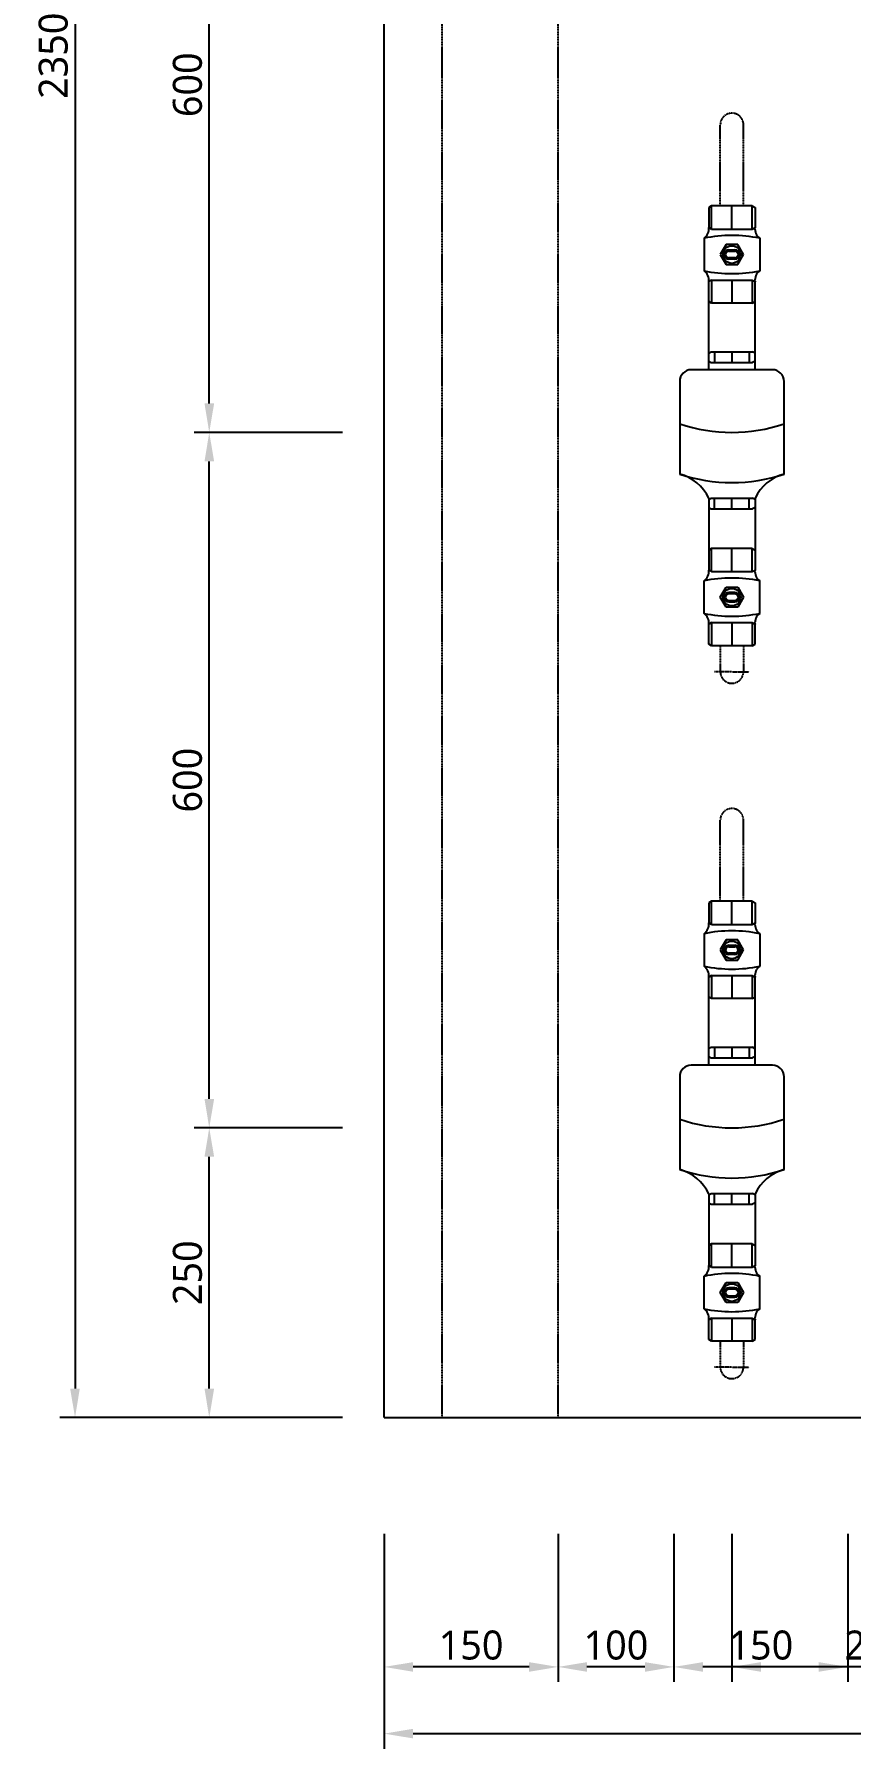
# Model space of a CAD drawing. Header units: millimetres. Extents: x -9013 to 516, y -36629 to 6082.
# Drawn here: x -5599 to -4895, y -32721 to -31242 of the extents above; entities that cross this region are included whole.
import ezdxf

# ---------------------------------------------------------------- set-up
doc = ezdxf.new("R2010")
doc.units = ezdxf.units.MM
doc.header["$LTSCALE"] = 0.05
for name, pattern in [('CENTER', [50.8, 31.75, -6.35, 6.35, -6.35]), ('CENTER2', [28.575, 19.05, -3.175, 3.175, -3.175]), ('DASHDOT', [0.618421, 0.309211, -0.154605, 0, -0.154605])]:
    doc.linetypes.add(name, pattern=pattern)
doc.layers.get('0').update_dxf_attribs({"lineweight": 18})
doc.layers.get('Defpoints').update_dxf_attribs({"color": 140, "lineweight": 18})
for name, color, linetype in [('1CO', 4, 'Continuous'), ('2CONC', 4, 'Continuous'), ('HVAL___2CO', 7, 'Continuous'), ('HWAT__3CO', 1, 'Continuous'), ('HWAT___1DD', 4, 'DASHDOT'), ('HWAT___5CS', 3, 'CENTER2')]:
    doc.layers.add(name, color=color, linetype=linetype)
doc.layers.add('G-Anno-Std-Cntr', color=1, linetype='CENTER2', lineweight=18)
doc.styles.add('trebuchet_MS', font='trebuc.ttf')
doc.dimstyles.new('MGP', dxfattribs={"dimtxt": 2.5, "dimasz": 2.5, "dimexe": 1.25, "dimexo": 0.625, "dimtad": 1, "dimdec": 0, "dimtxsty": 'trebuchet_MS', "dimcen": 2.5, "dimclrt": 7, "dimadec": 0, "dimazin": 0, "dimtfac": 1, "dimtdec": 0, "dimtmove": 0, "dimatfit": 3, "dimfxl": 1.148294, "dimfxlon": 1, "dimarcsym": 2})

# ---------------------------------------------------------------- blocks, each defined once
blk = doc.blocks.new('*D673')
at = {"color": 0, "lineweight": -2, "transparency": 16777216}
for p, q in [((-5297.5, -32593.2), (-5297.5, -32721)), ((-3182.5, -32593.2), (-3182.5, -32721)), ((-5272.5, -32708), (-3207.5, -32708))]:
    blk.add_line(p, q, dxfattribs=at)
at = {"color": 0, "transparency": 16777216}
for points in [[(-5272.5, -32703.8), (-5272.5, -32712.1), (-5297.5, -32708)], [(-3207.5, -32703.8), (-3207.5, -32712.1), (-3182.5, -32708)]]:
    blk.add_solid(points, dxfattribs=at)
at = {"layer": 'Defpoints', "color": 0, "transparency": 16777216}
for p in [(-3182.5, -32376), (-5297.5, -32407.8), (-3182.5, -32708)]:
    blk.add_point(p, dxfattribs=at)
at = {"color": 7, "transparency": 16777216, "insert": (-4240, -32689.3), "char_height": 25, "attachment_point": 5, "style": 'trebuchet_MS'}
blk.add_mtext('2115', dxfattribs=at)
blk = doc.blocks.new('*D674')
at = {"color": 0, "lineweight": -2, "transparency": 16777216}
for p, q in [((-5449.4, -30085.3), (-5577.2, -30085.3)), ((-5564.2, -30110.3), (-5564.2, -32410.3)), ((-5449.4, -32435.3), (-5577.2, -32435.3))]:
    blk.add_line(p, q, dxfattribs=at)
at = {"color": 0, "transparency": 16777216}
for points in [[(-5568.4, -30110.3), (-5560.1, -30110.3), (-5564.2, -30085.3)], [(-5568.4, -32410.3), (-5560.1, -32410.3), (-5564.2, -32435.3)]]:
    blk.add_solid(points, dxfattribs=at)
at = {"layer": 'Defpoints', "color": 0, "transparency": 16777216}
for p in [(-5197.5, -30085.3), (-5564.2, -32435.3), (-5197.5, -32435.3)]:
    blk.add_point(p, dxfattribs=at)
at = {"color": 7, "transparency": 16777216, "insert": (-5582.9, -31260.3), "char_height": 25, "attachment_point": 5, "rotation": 90, "style": 'trebuchet_MS'}
blk.add_mtext('2350', dxfattribs=at)
blk = doc.blocks.new('*D708')
at = {"color": 0, "lineweight": -2, "transparency": 16777216}
for p, q in [((-5333.5, -32185.3), (-5461.4, -32185.3)), ((-5448.4, -32410.3), (-5448.4, -32210.3)), ((-5333.5, -32435.3), (-5461.4, -32435.3))]:
    blk.add_line(p, q, dxfattribs=at)
at = {"color": 0, "transparency": 16777216}
for points in [[(-5452.5, -32210.3), (-5444.2, -32210.3), (-5448.4, -32185.3)], [(-5452.5, -32410.3), (-5444.2, -32410.3), (-5448.4, -32435.3)]]:
    blk.add_solid(points, dxfattribs=at)
at = {"layer": 'Defpoints', "color": 0, "transparency": 16777216}
for p in [(-5448.4, -32185.3), (-4997.5, -32185.3), (-5172.3, -32435.3)]:
    blk.add_point(p, dxfattribs=at)
at = {"color": 7, "transparency": 16777216, "insert": (-5467.1, -32310.3), "char_height": 25, "attachment_point": 5, "rotation": 90, "style": 'trebuchet_MS'}
blk.add_mtext('250', dxfattribs=at)
blk = doc.blocks.new('*D709')
at = {"color": 0, "lineweight": -2, "transparency": 16777216}
for p, q in [((-5333.5, -31585.3), (-5461.4, -31585.3)), ((-5448.4, -32160.3), (-5448.4, -31610.3)), ((-5333.5, -32185.3), (-5461.4, -32185.3))]:
    blk.add_line(p, q, dxfattribs=at)
at = {"color": 0, "transparency": 16777216}
for points in [[(-5452.5, -31610.3), (-5444.2, -31610.3), (-5448.4, -31585.3)], [(-5452.5, -32160.3), (-5444.2, -32160.3), (-5448.4, -32185.3)]]:
    blk.add_solid(points, dxfattribs=at)
at = {"layer": 'Defpoints', "color": 0, "transparency": 16777216}
for p in [(-5448.4, -31585.3), (-4997.5, -31585.3), (-4997.5, -32185.3)]:
    blk.add_point(p, dxfattribs=at)
at = {"color": 7, "transparency": 16777216, "insert": (-5467.1, -31885.3), "char_height": 25, "attachment_point": 5, "rotation": 90, "style": 'trebuchet_MS'}
blk.add_mtext('600', dxfattribs=at)
blk = doc.blocks.new('*D710')
at = {"color": 0, "lineweight": -2, "transparency": 16777216}
for p, q in [((-5333.5, -30985.3), (-5461.4, -30985.3)), ((-5448.4, -31560.3), (-5448.4, -31010.3)), ((-5333.5, -31585.3), (-5461.4, -31585.3))]:
    blk.add_line(p, q, dxfattribs=at)
at = {"color": 0, "transparency": 16777216}
for points in [[(-5452.5, -31010.3), (-5444.2, -31010.3), (-5448.4, -30985.3)], [(-5452.5, -31560.3), (-5444.2, -31560.3), (-5448.4, -31585.3)]]:
    blk.add_solid(points, dxfattribs=at)
at = {"layer": 'Defpoints', "color": 0, "transparency": 16777216}
for p in [(-5448.4, -30985.3), (-4997.5, -30985.3), (-4997.5, -31585.3)]:
    blk.add_point(p, dxfattribs=at)
at = {"color": 7, "transparency": 16777216, "insert": (-5467.1, -31285.3), "char_height": 25, "attachment_point": 5, "rotation": 90, "style": 'trebuchet_MS'}
blk.add_mtext('600', dxfattribs=at)
blk = doc.blocks.new('h-meter')
at = {"layer": 'HVAL___2CO'}
for p, q in [((-25.4, 45), (-105.4, 45)), ((-15.4, -35), (-15.4, 35)), ((-134.2, 20), (-135.4, 17.9)), ((-135.4, 17.9), (-135.4, -17.9)), ((-135.4, 15), (-126.2, 15)), ((-126.2, 20), (-134.2, 20)), ((-127.4, 20), (-126.2, 17.9)), ((-126.2, 17.9), (-126.2, -17.9)), ((-15.4, 20), (-1.2, 20)), ((-7.9, 20), (-9.1, 17.9)), ((-9.1, 17.9), (-9.1, -17.9)), ((0, 15), (-9.1, 15)), ((-1.2, 20), (0, 17.9)), ((0, 17.9), (0, -17.9)), ((-135.4, 0), (-126.2, 0)), ((0, 0), (-9.1, 0)), ((-135.4, -15), (-126.2, -15)), ((-134.2, -20), (-135.4, -17.9)), ((-126.2, -20), (-134.2, -20)), ((-127.4, -20), (-126.2, -17.9)), ((-15.4, -20), (-1.2, -20)), ((0, -15), (-9.1, -15)), ((-7.9, -20), (-9.1, -17.9)), ((-1.2, -20), (0, -17.9)), ((-105.4, -45), (-25.4, -45))]:
    blk.add_line(p, q, dxfattribs=at)
for centre, radius, start, end in [((-142.6, 54.8), 38.4, 295.1026, 345.2121), ((28.2, 0), 141, 161.3868, 198.6132), ((71.5, 0), 141, 161.3868, 198.6132), ((-25.4, 35), 10, 0, 90), ((-142.6, -54.8), 38.4, 14.7879, 64.8974), ((-25.4, -35), 10, 270, 0)]:
    blk.add_arc(centre, radius, start, end, dxfattribs=at)
blk = doc.blocks.new('water meter v')
at = {"layer": 'HVAL___2CO'}
h = blk.add_hatch(color=256, dxfattribs=at)
h.paths.add_polyline_path([(-5839.1, 3714.4), (-5829.1, 3714.4), (-5824.1, 3705.7), (-5829.1, 3697), (-5839.1, 3697), (-5844.1, 3705.7)])
h.paths.add_polyline_path([(-5834.1, 3698.1, 1), (-5834.1, 3713.3, 1)], flags=16)
h.paths.add_polyline_path([(-5836.7, 3701.7), (-5831.5, 3701.7, 1), (-5831.5, 3709.7), (-5836.7, 3709.7, 1)], flags=0)
h.paths.add_polyline_path([(-5836.7, 3702.9), (-5831.5, 3702.9, 1), (-5831.5, 3708.5), (-5836.7, 3708.5, 1)], flags=0)
h = blk.add_hatch(color=256, dxfattribs=at)
h.paths.add_polyline_path([(-5836.7, 3701.7, -1), (-5836.7, 3709.7), (-5831.5, 3709.7, -1), (-5831.5, 3701.7)])
h.paths.add_polyline_path([(-5831.5, 3702.9, 1), (-5831.5, 3708.5), (-5836.7, 3708.5, 1), (-5836.7, 3702.9)], flags=16)
h = blk.add_hatch(color=256, dxfattribs=at)
h.paths.add_polyline_path([(-5839.1, 3401.4), (-5829.1, 3401.4), (-5824.1, 3410.1), (-5829.1, 3418.8), (-5839.1, 3418.8), (-5844.1, 3410.1)])
h.paths.add_polyline_path([(-5834.1, 3417.7, -1), (-5834.1, 3402.5, -1)], flags=16)
h.paths.add_polyline_path([(-5836.7, 3414.1), (-5831.5, 3414.1, -1), (-5831.5, 3406.1), (-5836.7, 3406.1, -1)], flags=0)
h.paths.add_polyline_path([(-5836.7, 3412.9), (-5831.5, 3412.9, -1), (-5831.5, 3407.3), (-5836.7, 3407.3, -1)], flags=0)
h = blk.add_hatch(color=256, dxfattribs=at)
h.paths.add_polyline_path([(-5836.7, 3414.1, 1), (-5836.7, 3406.1), (-5831.5, 3406.1, 1), (-5831.5, 3414.1)])
h.paths.add_polyline_path([(-5831.5, 3412.9, -1), (-5831.5, 3407.3), (-5836.7, 3407.3, -1), (-5836.7, 3412.9)], flags=16)
for p, q in [((-5851.7, 3747.7), (-5854.1, 3746.3)), ((-5854.1, 3746.3), (-5854.1, 3729.1)), ((-5816.5, 3747.7), (-5851.7, 3747.7)), ((-5851.7, 3727.7), (-5851.7, 3747.7)), ((-5834.1, 3727.7), (-5834.1, 3747.7)), ((-5816.5, 3747.7), (-5814.1, 3746.3)), ((-5816.5, 3727.7), (-5816.5, 3747.7)), ((-5814.1, 3746.3), (-5814.1, 3729.1)), ((-5851.7, 3727.7), (-5854.1, 3729.1)), ((-5851.7, 3727.7), (-5816.5, 3727.7)), ((-5816.5, 3727.7), (-5814.1, 3729.1)), ((-5858.1, 3719.7), (-5858.1, 3691.7)), ((-5839.1, 3714.4), (-5844.1, 3705.7)), ((-5829.1, 3714.4), (-5839.1, 3714.4)), ((-5824.1, 3705.7), (-5829.1, 3714.4)), ((-5810.1, 3719.7), (-5810.1, 3691.7)), ((-5844.1, 3705.7), (-5839.1, 3697)), ((-5836.7, 3709.7), (-5831.5, 3709.7)), ((-5836.7, 3708.5), (-5831.5, 3708.5)), ((-5831.5, 3702.9), (-5836.7, 3702.9)), ((-5831.5, 3701.7), (-5836.7, 3701.7)), ((-5829.1, 3697), (-5824.1, 3705.7)), ((-5851.7, 3683.7), (-5854.1, 3682.3)), ((-5851.7, 3683.7), (-5851.7, 3663.7)), ((-5851.7, 3683.7), (-5816.5, 3683.7)), ((-5839.1, 3697), (-5829.1, 3697)), ((-5834.1, 3683.7), (-5834.1, 3663.7)), ((-5816.5, 3683.7), (-5816.5, 3663.7)), ((-5816.5, 3683.7), (-5814.1, 3682.3)), ((-5854.1, 3665.1), (-5854.1, 3682.3)), ((-5814.1, 3665.1), (-5814.1, 3682.3)), ((-5851.7, 3663.7), (-5854.1, 3665.1)), ((-5816.5, 3663.7), (-5851.7, 3663.7)), ((-5816.5, 3663.7), (-5814.1, 3665.1)), ((-5851.7, 3452.1), (-5854.1, 3450.7)), ((-5854.1, 3450.7), (-5854.1, 3433.5)), ((-5816.5, 3452.1), (-5851.7, 3452.1)), ((-5851.7, 3432.1), (-5851.7, 3452.1)), ((-5834.1, 3432.1), (-5834.1, 3452.1)), ((-5816.5, 3452.1), (-5814.1, 3450.7)), ((-5816.5, 3432.1), (-5816.5, 3452.1)), ((-5814.1, 3450.7), (-5814.1, 3433.5)), ((-5851.7, 3432.1), (-5854.1, 3433.5)), ((-5851.7, 3432.1), (-5816.5, 3432.1)), ((-5816.5, 3432.1), (-5814.1, 3433.5)), ((-5858.1, 3396.1), (-5858.1, 3424.1)), ((-5844.1, 3410.1), (-5839.1, 3418.8)), ((-5839.1, 3418.8), (-5829.1, 3418.8)), ((-5829.1, 3418.8), (-5824.1, 3410.1)), ((-5810.1, 3396.1), (-5810.1, 3424.1)), ((-5839.1, 3401.4), (-5844.1, 3410.1)), ((-5831.5, 3414.1), (-5836.7, 3414.1)), ((-5831.5, 3412.9), (-5836.7, 3412.9)), ((-5836.7, 3407.3), (-5831.5, 3407.3)), ((-5836.7, 3406.1), (-5831.5, 3406.1)), ((-5824.1, 3410.1), (-5829.1, 3401.4)), ((-5851.7, 3388.1), (-5854.1, 3386.7)), ((-5851.7, 3388.1), (-5851.7, 3368.1)), ((-5851.7, 3388.1), (-5816.5, 3388.1)), ((-5829.1, 3401.4), (-5839.1, 3401.4)), ((-5834.1, 3388.1), (-5834.1, 3368.1)), ((-5816.5, 3388.1), (-5814.1, 3386.7)), ((-5816.5, 3388.1), (-5816.5, 3368.1)), ((-5854.1, 3369.5), (-5854.1, 3386.7)), ((-5814.1, 3369.5), (-5814.1, 3386.7)), ((-5851.7, 3368.1), (-5854.1, 3369.5)), ((-5816.5, 3368.1), (-5851.7, 3368.1)), ((-5816.5, 3368.1), (-5814.1, 3369.5))]:
    blk.add_line(p, q, dxfattribs=at)
for centre in [(-5834.1, 3705.7), (-5834.1, 3410.1)]:
    blk.add_circle(centre, 7.6, dxfattribs=at)
for centre, radius, start, end in [((-5863.8, 3727.7), 9.8, 305.5591, 8.2752), ((-5804.4, 3727.7), 9.8, 171.7248, 234.4409), ((-5834.1, 3606.5), 115.7, 78.0304, 101.9696), ((-5836.7, 3705.7), 4, 90, 270), ((-5836.7, 3705.7), 4, 90, 270), ((-5836.7, 3705.7), 2.8, 90, 270), ((-5831.5, 3705.7), 4, 270, 90), ((-5831.5, 3705.7), 2.8, 270, 90), ((-5863.8, 3683.7), 9.8, 351.7248, 54.4409), ((-5834.1, 3804.9), 115.7, 258.0304, 281.9696), ((-5804.4, 3683.7), 9.8, 125.5591, 188.2752), ((-5863.8, 3432.1), 9.8, 305.5591, 8.2752), ((-5804.4, 3432.1), 9.8, 171.7248, 234.4409), ((-5834.1, 3310.9), 115.7, 78.0304, 101.9696), ((-5836.7, 3410.1), 4, 90, 270), ((-5836.7, 3410.1), 4, 90, 270), ((-5836.7, 3410.1), 2.8, 90, 270), ((-5831.5, 3410.1), 4, 270, 90), ((-5831.5, 3410.1), 2.8, 270, 90), ((-5863.8, 3388.1), 9.8, 351.7248, 54.4409), ((-5834.1, 3509.3), 115.7, 258.0304, 281.9696), ((-5804.4, 3388.1), 9.8, 125.5591, 188.2752)]:
    blk.add_arc(centre, radius, start, end, dxfattribs=at)
at = {"layer": 'HWAT__3CO'}
for p, q in [((-5854.1, 3620.5), (-5854.1, 3665.1)), ((-5814.1, 3620.5), (-5814.1, 3665.1)), ((-5854.1, 3487.5), (-5854.1, 3450.7)), ((-5814.1, 3487.5), (-5814.1, 3450.7))]:
    blk.add_line(p, q, dxfattribs=at)
at = {"layer": 'HWAT___1DD'}
for q in [(-5849.1, 3345.8), (-5819.1, 3345.8)]:
    blk.add_line((-5834.1, 3345.8), q, dxfattribs=at)
at = {"layer": 'HWAT___5CS'}
for p, q in [((-5844.1, 3747.7), (-5844.1, 3817.7)), ((-5824.1, 3747.7), (-5824.1, 3817.7)), ((-5844.1, 3368.1), (-5844.1, 3345.8)), ((-5824.1, 3368.1), (-5824.1, 3345.8))]:
    blk.add_line(p, q, dxfattribs=at)
for centre, start, end in [((-5834.1, 3817.7), 0, 180), ((-5834.1, 3345.8), 180, 0)]:
    blk.add_arc(centre, 10, start, end, dxfattribs=at)
at = {"rotation": 89.99999999999999}
blk.add_blockref('h-meter', (-5834.1, 3621.7), dxfattribs=at)
blk = doc.blocks.new('*D716')
at = {"color": 0, "lineweight": -2, "transparency": 16777216}
for p, q in [((-4997.5, -32535.6), (-4997.5, -32663.4)), ((-4747.5, -32535.6), (-4747.5, -32663.4)), ((-4772.5, -32650.4), (-4972.5, -32650.4))]:
    blk.add_line(p, q, dxfattribs=at)
at = {"color": 0, "transparency": 16777216}
for points in [[(-4972.5, -32646.3), (-4972.5, -32654.6), (-4997.5, -32650.4)], [(-4772.5, -32646.3), (-4772.5, -32654.6), (-4747.5, -32650.4)]]:
    blk.add_solid(points, dxfattribs=at)
at = {"layer": 'Defpoints', "color": 0, "transparency": 16777216}
for p in [(-4997.5, -32391.8), (-4747.5, -32391.8), (-4997.5, -32650.4)]:
    blk.add_point(p, dxfattribs=at)
at = {"color": 7, "transparency": 16777216, "insert": (-4872.5, -32631.7), "char_height": 25, "attachment_point": 5, "style": 'trebuchet_MS'}
blk.add_mtext('250', dxfattribs=at)
blk = doc.blocks.new('*D717')
at = {"color": 0, "lineweight": -2, "transparency": 16777216}
for p, q in [((-5047.5, -32535.6), (-5047.5, -32663.4)), ((-4897.5, -32535.6), (-4897.5, -32663.4)), ((-4922.5, -32650.4), (-5022.5, -32650.4))]:
    blk.add_line(p, q, dxfattribs=at)
at = {"color": 0, "transparency": 16777216}
for points in [[(-5022.5, -32646.3), (-5022.5, -32654.6), (-5047.5, -32650.4)], [(-4922.5, -32646.3), (-4922.5, -32654.6), (-4897.5, -32650.4)]]:
    blk.add_solid(points, dxfattribs=at)
at = {"layer": 'Defpoints', "color": 0, "transparency": 16777216}
for p in [(-4897.5, -32391.8), (-5047.5, -32396.5), (-5047.5, -32650.4)]:
    blk.add_point(p, dxfattribs=at)
at = {"color": 7, "transparency": 16777216, "insert": (-4972.5, -32631.7), "char_height": 25, "attachment_point": 5, "style": 'trebuchet_MS'}
blk.add_mtext('150', dxfattribs=at)
blk = doc.blocks.new('*D718')
at = {"color": 0, "lineweight": -2, "transparency": 16777216}
for p, q in [((-5147.5, -32535.6), (-5147.5, -32663.4)), ((-5047.5, -32535.6), (-5047.5, -32663.4)), ((-5072.5, -32650.4), (-5122.5, -32650.4))]:
    blk.add_line(p, q, dxfattribs=at)
at = {"color": 0, "transparency": 16777216}
for points in [[(-5122.5, -32646.3), (-5122.5, -32654.6), (-5147.5, -32650.4)], [(-5072.5, -32646.3), (-5072.5, -32654.6), (-5047.5, -32650.4)]]:
    blk.add_solid(points, dxfattribs=at)
at = {"layer": 'Defpoints', "color": 0, "transparency": 16777216}
for p in [(-5147.5, -32396.5), (-5047.5, -32396.5), (-5147.5, -32650.4)]:
    blk.add_point(p, dxfattribs=at)
at = {"color": 7, "transparency": 16777216, "insert": (-5097.5, -32631.7), "char_height": 25, "attachment_point": 5, "style": 'trebuchet_MS'}
blk.add_mtext('100', dxfattribs=at)
blk = doc.blocks.new('*D719')
at = {"color": 0, "lineweight": -2, "transparency": 16777216}
for p, q in [((-5297.5, -32535.6), (-5297.5, -32663.4)), ((-5147.5, -32535.6), (-5147.5, -32663.4)), ((-5172.5, -32650.4), (-5272.5, -32650.4))]:
    blk.add_line(p, q, dxfattribs=at)
at = {"color": 0, "transparency": 16777216}
for points in [[(-5272.5, -32646.3), (-5272.5, -32654.6), (-5297.5, -32650.4)], [(-5172.5, -32646.3), (-5172.5, -32654.6), (-5147.5, -32650.4)]]:
    blk.add_solid(points, dxfattribs=at)
at = {"layer": 'Defpoints', "color": 0, "transparency": 16777216}
for p in [(-5297.5, -32407.8), (-5147.5, -32407.8), (-5297.5, -32650.4)]:
    blk.add_point(p, dxfattribs=at)
at = {"color": 7, "transparency": 16777216, "insert": (-5222.5, -32631.7), "char_height": 25, "attachment_point": 5, "style": 'trebuchet_MS'}
blk.add_mtext('150', dxfattribs=at)

msp = doc.modelspace()

# ---------------------------------------------------------------- linework, layer by layer
at = {"layer": '1CO'}
msp.add_line((-5297.5, -32435.3), (-5297.5, -30085.3), dxfattribs=at)
at = {"layer": '2CONC', "lineweight": -3}
msp.add_line((-5297.5, -32435.3), (-3182.5, -32435.3), dxfattribs=at)
at = {"layer": 'HWAT___5CS'}
for p, q in [((-5247.5, -32435.3), (-5247.5, -30085.3)), ((-5147.5, -32435.3), (-5147.5, -30085.3))]:
    msp.add_line(p, q, dxfattribs=at)

# ---------------------------------------------------------------- block references
at = {"layer": 'G-Anno-Std-Cntr', "linetype": 'CENTER'}
for p in [(836.6, -35137.5), (836.6, -35737.5)]:
    msp.add_blockref('water meter v', p, dxfattribs=at)

# ---------------------------------------------------------------- dimensions: what is measured, and where the dimension line sits
for base, p1, p2, picture, middle in [((-5564.2, -32435.3), (-5197.5, -30085.3), (-5197.5, -32435.3), '*D674', (-5582.9, -31260.3)), ((-5448.4, -30985.3), (-4997.5, -31585.3), (-4997.5, -30985.3), '*D710', (-5467.1, -31285.3)), ((-5448.4, -31585.3), (-4997.5, -32185.3), (-4997.5, -31585.3), '*D709', (-5467.1, -31885.3)), ((-5448.4, -32185.3), (-5172.3, -32435.3), (-4997.5, -32185.3), '*D708', (-5467.1, -32310.3))]:
    dim = msp.add_linear_dim(base=base, p1=p1, p2=p2, angle=90, dimstyle='MGP', override={"dimscale": 100, "dimtxt": 0.25, "dimasz": 0.25, "dimexe": 0.13, "dimexo": 0.06, "dimgap": 0.06, "dimarcsym": 1})
    dim.commit()
    dim.dimension.update_dxf_attribs({"geometry": picture, "text_midpoint": middle})
for base, p1, p2, picture, middle in [((-3182.5, -32708), (-5297.5, -32407.8), (-3182.5, -32376), '*D673', (-4240, -32689.3)), ((-5047.5, -32650.4), (-4897.5, -32391.8), (-5047.5, -32396.5), '*D717', (-4972.5, -32631.7)), ((-4997.5, -32650.4), (-4747.5, -32391.8), (-4997.5, -32391.8), '*D716', (-4872.5, -32631.7)), ((-5297.5, -32650.4), (-5147.5, -32407.8), (-5297.5, -32407.8), '*D719', (-5222.5, -32631.7)), ((-5147.5, -32650.4), (-5047.5, -32396.5), (-5147.5, -32396.5), '*D718', (-5097.5, -32631.7))]:
    dim = msp.add_linear_dim(base=base, p1=p1, p2=p2, dimstyle='MGP', override={"dimscale": 100, "dimtxt": 0.25, "dimasz": 0.25, "dimexe": 0.13, "dimexo": 0.06, "dimgap": 0.06, "dimarcsym": 1})
    dim.commit()
    dim.dimension.update_dxf_attribs({"geometry": picture, "text_midpoint": middle})

doc.saveas('drawing.dxf')
